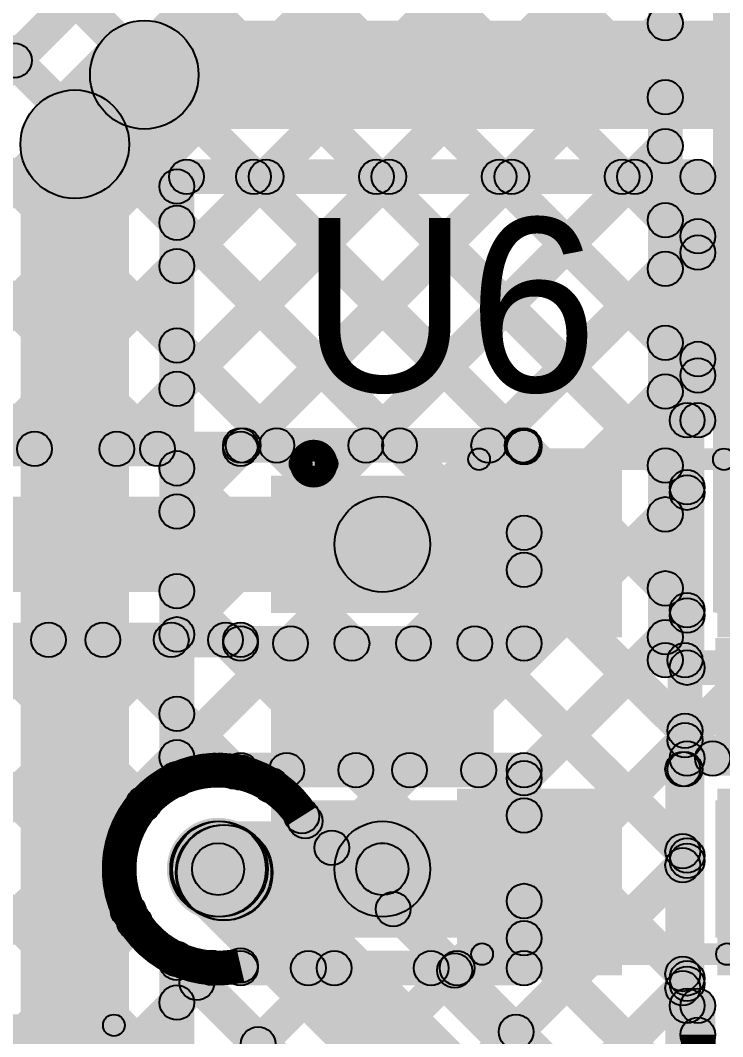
# Model space of a CAD drawing. Header units: millimetres. Extents: x -0.28 to 3.03, y -0.05 to 3.12.
# Drawn here: x 2.0884 to 2.2502, y 1.0364 to 1.2706 of the extents above; entities that cross this region are included whole.
import ezdxf

# ---------------------------------------------------------------- set-up
doc = ezdxf.new("R2010")
doc.units = ezdxf.units.MM
doc.header["$MEASUREMENT"] = 0
for name, color, linetype in [('BottomLayer', 5, 'Continuous'), ('BottomPaste', 16, 'Continuous'), ('BottomSolder', 6, 'Continuous'), ('TopLayer', 1, 'Continuous'), ('TopOverlay', 2, 'Continuous'), ('TopPaste', 8, 'Continuous'), ('TopSolder', 216, 'Continuous'), ('ViaHoleLayer', 16, 'Continuous')]:
    doc.layers.add(name, color=color, linetype=linetype)

# ---------------------------------------------------------------- blocks, each defined once
blk = doc.blocks.new('INA181A3IDBVR_25')
at = {"layer": 'TopLayer'}
for points in [[(-0.07283, 0.04921), (-0.02953, 0.04921), (-0.02953, 0.02559), (-0.07283, 0.02559)], [(0.02953, 0.04921), (0.07283, 0.04921), (0.07283, 0.02559), (0.02953, 0.02559)], [(-0.07283, 0.01181), (-0.02953, 0.01181), (-0.02953, -0.01181), (-0.07283, -0.01181)], [(0.02953, 0.01181), (0.07283, 0.01181), (0.07283, -0.01181), (0.02953, -0.01181)], [(-0.07283, -0.02559), (-0.02953, -0.02559), (-0.02953, -0.04921), (-0.07283, -0.04921)], [(0.02953, -0.02559), (0.07283, -0.02559), (0.07283, -0.04921), (0.02953, -0.04921)]]:
    blk.add_hatch(color=1, dxfattribs=at).paths.add_polyline_path(points)
at = {"layer": 'TopOverlay'}
h = blk.add_hatch(color=2, dxfattribs=at)
edge = h.paths.add_edge_path()
edge.add_arc((-0.0289, 0.05701), 0.0025, 0, 360)
for points in [[(-0.0289, 0.05451), (-0.0289, 0.05951), (0.02749, 0.0595), (0.02749, 0.0545)], [(-0.0282, -0.0595), (-0.0282, -0.0545), (0.0282, -0.0545), (0.0282, -0.0595)]]:
    blk.add_hatch(color=2, dxfattribs=at).paths.add_polyline_path(points)
h = blk.add_hatch(color=2, dxfattribs=at)
edge = h.paths.add_edge_path()
edge.add_arc((0.02749, 0.057), 0.0025, 0, 360)
h = blk.add_hatch(color=2, dxfattribs=at)
edge = h.paths.add_edge_path()
edge.add_arc((-0.07, 0.056), 0.0025, 0, 360)
h = blk.add_hatch(color=2, dxfattribs=at)
edge = h.paths.add_edge_path()
edge.add_arc((-0.064, 0.056), 0.0025, 0, 360)
h = blk.add_hatch(color=2, dxfattribs=at)
edge = h.paths.add_edge_path()
edge.add_arc((-0.0282, -0.057), 0.0025, 0, 360)
h = blk.add_hatch(color=2, dxfattribs=at)
edge = h.paths.add_edge_path()
edge.add_arc((0.0282, -0.057), 0.0025, 0, 360)
at = {"layer": 'TopPaste'}
for points in [[(-0.07283, 0.04921), (-0.02953, 0.04921), (-0.02953, 0.02559), (-0.07283, 0.02559)], [(0.02953, 0.04921), (0.07283, 0.04921), (0.07283, 0.02559), (0.02953, 0.02559)], [(-0.07283, 0.01181), (-0.02953, 0.01181), (-0.02953, -0.01181), (-0.07283, -0.01181)], [(0.02953, 0.01181), (0.07283, 0.01181), (0.07283, -0.01181), (0.02953, -0.01181)], [(-0.07283, -0.02559), (-0.02953, -0.02559), (-0.02953, -0.04921), (-0.07283, -0.04921)], [(0.02953, -0.02559), (0.07283, -0.02559), (0.07283, -0.04921), (0.02953, -0.04921)]]:
    blk.add_hatch(color=8, dxfattribs=at).paths.add_polyline_path(points)
at = {"layer": 'TopSolder'}
for points in [[(-0.07683, 0.05321), (-0.02553, 0.05321), (-0.02553, 0.02159), (-0.07683, 0.02159)], [(0.02553, 0.05321), (0.07683, 0.05321), (0.07683, 0.02159), (0.02553, 0.02159)], [(-0.07683, 0.01581), (-0.02553, 0.01581), (-0.02553, -0.01581), (-0.07683, -0.01581)], [(0.02553, 0.01581), (0.07683, 0.01581), (0.07683, -0.01581), (0.02553, -0.01581)], [(-0.07683, -0.02159), (-0.02553, -0.02159), (-0.02553, -0.05321), (-0.07683, -0.05321)], [(0.02553, -0.02159), (0.07683, -0.02159), (0.07683, -0.05321), (0.02553, -0.05321)]]:
    blk.add_hatch(color=216, dxfattribs=at).paths.add_polyline_path(points)
at = {"layer": 'TopOverlay', "const_width": 0.005}
blk.add_lwpolyline([(-0.064, 0.056, 1), (-0.07, 0.056, 1)], format="xyb", close=True, dxfattribs=at)
at = {"layer": 'TopOverlay'}
for centre in [(-0.0289, 0.05701), (0.02749, 0.057), (-0.07, 0.056), (-0.064, 0.056), (-0.0282, -0.057), (0.0282, -0.057)]:
    blk.add_circle(centre, 0.0025, dxfattribs=at)
blk = doc.blocks.new('C__0603_B_78')
at = {"layer": 'BottomLayer'}
for points in [[(-0.045, -0.0175), (-0.045, 0.0175), (-0.015, 0.0175), (-0.015, -0.0175)], [(0.015, -0.0175), (0.015, 0.0175), (0.045, 0.0175), (0.045, -0.0175)]]:
    blk.add_hatch(color=5, dxfattribs=at).paths.add_polyline_path(points)
at = {"layer": 'BottomPaste'}
for points in [[(-0.045, -0.0175), (-0.045, 0.0175), (-0.015, 0.0175), (-0.015, -0.0175)], [(0.015, -0.0175), (0.015, 0.0175), (0.045, 0.0175), (0.045, -0.0175)]]:
    blk.add_hatch(color=16, dxfattribs=at).paths.add_polyline_path(points)
at = {"layer": 'BottomSolder'}
for points in [[(-0.049, -0.0215), (-0.049, 0.0215), (-0.011, 0.0215), (-0.011, -0.0215)], [(0.011, -0.0215), (0.011, 0.0215), (0.049, 0.0215), (0.049, -0.0215)]]:
    blk.add_hatch(color=6, dxfattribs=at).paths.add_polyline_path(points)
blk = doc.blocks.new('C__0603_89')
at = {"layer": 'TopLayer'}
for points in [[(-0.015, 0.0175), (-0.015, -0.0175), (-0.045, -0.0175), (-0.045, 0.0175)], [(0.045, 0.0175), (0.045, -0.0175), (0.015, -0.0175), (0.015, 0.0175)]]:
    blk.add_hatch(color=1, dxfattribs=at).paths.add_polyline_path(points)
at = {"layer": 'TopOverlay'}
h = blk.add_hatch(color=2, dxfattribs=at)
edge = h.paths.add_edge_path()
edge.add_arc((-0.049, 0.021), 0.0025, 0, 360)
h = blk.add_hatch(color=2, dxfattribs=at)
edge = h.paths.add_edge_path()
edge.add_arc((-0.049, 0.021), 0.0025, 0, 360)
for points in [[(-0.018, 0.0235), (-0.018, 0.0185), (-0.049, 0.0185), (-0.049, 0.0235)], [(0.049, 0.0235), (0.049, 0.0185), (0.018, 0.0185), (0.018, 0.0235)], [(-0.0465, -0.021), (-0.0515, -0.021), (-0.0515, 0.021), (-0.0465, 0.021)], [(0.0515, -0.021), (0.0465, -0.021), (0.0465, 0.021), (0.0515, 0.021)], [(-0.018, -0.0185), (-0.018, -0.0235), (-0.049, -0.0235), (-0.049, -0.0185)], [(0.049, -0.0185), (0.049, -0.0235), (0.018, -0.0235), (0.018, -0.0185)]]:
    blk.add_hatch(color=2, dxfattribs=at).paths.add_polyline_path(points)
h = blk.add_hatch(color=2, dxfattribs=at)
edge = h.paths.add_edge_path()
edge.add_arc((-0.018, 0.021), 0.0025, 0, 360)
h = blk.add_hatch(color=2, dxfattribs=at)
edge = h.paths.add_edge_path()
edge.add_arc((0.018, 0.021), 0.0025, 0, 360)
h = blk.add_hatch(color=2, dxfattribs=at)
edge = h.paths.add_edge_path()
edge.add_arc((0.049, 0.021), 0.0025, 0, 360)
h = blk.add_hatch(color=2, dxfattribs=at)
edge = h.paths.add_edge_path()
edge.add_arc((0.049, 0.021), 0.0025, 0, 360)
h = blk.add_hatch(color=2, dxfattribs=at)
edge = h.paths.add_edge_path()
edge.add_arc((-0.049, -0.021), 0.0025, 0, 360)
h = blk.add_hatch(color=2, dxfattribs=at)
edge = h.paths.add_edge_path()
edge.add_arc((-0.049, -0.021), 0.0025, 0, 360)
h = blk.add_hatch(color=2, dxfattribs=at)
edge = h.paths.add_edge_path()
edge.add_arc((-0.018, -0.021), 0.0025, 0, 360)
h = blk.add_hatch(color=2, dxfattribs=at)
edge = h.paths.add_edge_path()
edge.add_arc((0.018, -0.021), 0.0025, 0, 360)
h = blk.add_hatch(color=2, dxfattribs=at)
edge = h.paths.add_edge_path()
edge.add_arc((0.049, -0.021), 0.0025, 0, 360)
h = blk.add_hatch(color=2, dxfattribs=at)
edge = h.paths.add_edge_path()
edge.add_arc((0.049, -0.021), 0.0025, 0, 360)
at = {"layer": 'TopPaste'}
for points in [[(-0.015, 0.0175), (-0.015, -0.0175), (-0.045, -0.0175), (-0.045, 0.0175)], [(0.045, 0.0175), (0.045, -0.0175), (0.015, -0.0175), (0.015, 0.0175)]]:
    blk.add_hatch(color=8, dxfattribs=at).paths.add_polyline_path(points)
at = {"layer": 'TopSolder'}
for points in [[(-0.011, 0.0215), (-0.011, -0.0215), (-0.049, -0.0215), (-0.049, 0.0215)], [(0.049, 0.0215), (0.049, -0.0215), (0.011, -0.0215), (0.011, 0.0215)]]:
    blk.add_hatch(color=216, dxfattribs=at).paths.add_polyline_path(points)
at = {"layer": 'TopOverlay'}
for centre in [(-0.049, 0.021), (-0.049, 0.021), (-0.018, 0.021), (0.018, 0.021), (0.049, 0.021), (0.049, 0.021), (-0.049, -0.021), (-0.049, -0.021), (-0.018, -0.021), (0.018, -0.021), (0.049, -0.021), (0.049, -0.021)]:
    blk.add_circle(centre, 0.0025, dxfattribs=at)
blk = doc.blocks.new('C__0603_B_92')
at = {"layer": 'BottomLayer'}
for points in [[(-0.045, -0.0175), (-0.045, 0.0175), (-0.015, 0.0175), (-0.015, -0.0175)], [(0.015, -0.0175), (0.015, 0.0175), (0.045, 0.0175), (0.045, -0.0175)]]:
    blk.add_hatch(color=5, dxfattribs=at).paths.add_polyline_path(points)
at = {"layer": 'BottomPaste'}
for points in [[(-0.045, -0.0175), (-0.045, 0.0175), (-0.015, 0.0175), (-0.015, -0.0175)], [(0.015, -0.0175), (0.015, 0.0175), (0.045, 0.0175), (0.045, -0.0175)]]:
    blk.add_hatch(color=16, dxfattribs=at).paths.add_polyline_path(points)
at = {"layer": 'BottomSolder'}
for points in [[(-0.049, -0.0215), (-0.049, 0.0215), (-0.011, 0.0215), (-0.011, -0.0215)], [(0.011, -0.0215), (0.011, 0.0215), (0.049, 0.0215), (0.049, -0.0215)]]:
    blk.add_hatch(color=6, dxfattribs=at).paths.add_polyline_path(points)

msp = doc.modelspace()

# ---------------------------------------------------------------- hatches: boundary and pattern name
at = {"layer": 'BottomLayer'}
for points in [[(1.68017, 1.66257), (1.68583, 1.66822), (2.08991, 1.26414), (2.08425, 1.25849)], [(1.78416, 0.95279), (1.7785, 0.95845), (2.39567, 1.57562), (2.40133, 1.56996)], [(2.08723, 1.25581), (2.08157, 1.26146), (2.09754, 1.27743), (2.10319, 1.27177)], [(2.117, 1.2455), (2.117, 1.2705), (2.268, 1.2705), (2.268, 1.2455)], [(2.10984, 1.23316), (2.09216, 1.25084), (2.10816, 1.26684), (2.12584, 1.24916)], [(2.1135, 1.0225), (2.0885, 1.0225), (2.0885, 1.242), (2.1135, 1.242)], [(2.12733, 1.18282), (2.12167, 1.18848), (2.17052, 1.23733), (2.17618, 1.23167)], [(2.12733, 1.15454), (2.12167, 1.1602), (2.1988, 1.23733), (2.20446, 1.23167)], [(2.12733, 1.22944), (2.12167, 1.23509), (2.12391, 1.23733), (2.12956, 1.23167)], [(2.12733, 1.21111), (2.12167, 1.21677), (2.14223, 1.23733), (2.14789, 1.23167)], [(2.12733, 1.12626), (2.12167, 1.13191), (2.22709, 1.23733), (2.23274, 1.23167)], [(2.12673, 1.2305), (2.12673, 1.2385), (2.2445, 1.2385), (2.2445, 1.2305)], [(2.13935, 1.23167), (2.14501, 1.23733), (2.24483, 1.13751), (2.23917, 1.13185)], [(2.16764, 1.23167), (2.17329, 1.23733), (2.24483, 1.16579), (2.23917, 1.16014)], [(2.19592, 1.23167), (2.20158, 1.23733), (2.24733, 1.19158), (2.24167, 1.18592)], [(2.2242, 1.23167), (2.22986, 1.23733), (2.24733, 1.21986), (2.24167, 1.2142)], [(2.2485, 1.17841), (2.2405, 1.17841), (2.2405, 1.2345), (2.2485, 1.2345)], [(2.1285, 1.09574), (2.1205, 1.09574), (2.1205, 1.23227), (2.1285, 1.23227)], [(2.12167, 1.22107), (2.12733, 1.22672), (2.25072, 1.10333), (2.24507, 1.09767)], [(2.12733, 1.09797), (2.12167, 1.10363), (2.24167, 1.22363), (2.24733, 1.21797)], [(2.12167, 1.19278), (2.12733, 1.19844), (2.24483, 1.08094), (2.23917, 1.07528)], [(2.14906, 1.09142), (2.14341, 1.09708), (2.24167, 1.19534), (2.24733, 1.18969)], [(2.246, 1.12141), (2.238, 1.12141), (2.238, 1.17841), (2.246, 1.17841)], [(2.12167, 1.1645), (2.12733, 1.17016), (2.24483, 1.05266), (2.23917, 1.047)], [(2.16302, 1.07709), (2.15736, 1.08275), (2.23917, 1.16456), (2.24483, 1.1589)], [(2.12167, 1.13621), (2.12733, 1.14187), (2.26237, 1.00683), (2.25671, 1.00117)], [(2.17716, 1.06295), (2.17151, 1.06861), (2.23917, 1.13628), (2.24483, 1.13062)], [(2.1913, 1.04881), (2.18565, 1.05447), (2.25541, 1.12423), (2.26107, 1.11858)], [(2.242, 1.11741), (2.242, 1.12541), (2.294, 1.12541), (2.294, 1.11741)], [(2.12167, 1.10793), (2.12733, 1.11359), (2.14059, 1.10033), (2.13493, 1.09467)], [(2.242, 1.0965), (2.242, 1.1045), (2.294, 1.1045), (2.294, 1.0965)], [(2.246, 1.0435), (2.238, 1.0435), (2.238, 1.1005), (2.246, 1.1005)], [(2.15122, 1.08324), (2.15688, 1.08889), (2.23894, 1.00683), (2.23329, 1.00117)], [(2.134, 1.064), (2.134, 1.086), (2.13444, 1.086), (2.13444, 1.064)], [(2.13525, 1.06319), (2.13525, 1.08519), (2.13553, 1.08519), (2.13553, 1.06319)], [(2.12622, 1.06722), (2.14178, 1.08278), (2.23397, 0.99059), (2.21841, 0.97503)], [(2.12666, 1.06722), (2.14222, 1.08278), (2.14303, 1.08197), (2.12747, 1.06641)], [(2.20545, 1.03467), (2.19979, 1.04033), (2.23917, 1.07971), (2.24483, 1.07405)], [(2.12167, 1.05056), (2.12733, 1.05622), (2.21346, 0.97008), (2.20781, 0.96443)], [(2.1285, 1.03223), (2.1205, 1.03223), (2.1205, 1.05339), (2.1285, 1.05339)], [(2.12733, 1.0414), (2.12167, 1.04706), (2.12625, 1.05164), (2.13191, 1.04598)], [(2.21959, 1.02053), (2.21393, 1.02618), (2.23917, 1.05142), (2.24483, 1.04577)], [(2.2485, 1.03681), (2.2405, 1.03681), (2.2405, 1.0435), (2.2485, 1.0435)], [(2.13547, 1.02126), (2.12982, 1.02692), (2.14039, 1.0375), (2.14605, 1.03184)]]:
    msp.add_hatch(color=5, dxfattribs=at).paths.add_polyline_path(points)
h = msp.add_hatch(color=5, dxfattribs=at)
edge = h.paths.add_edge_path()
edge.add_arc((2.117, 1.258), 0.0125, 0, 360)
h = msp.add_hatch(color=5, dxfattribs=at)
edge = h.paths.add_edge_path()
edge.add_arc((2.117, 1.258), 0.0125, 0, 360)
h = msp.add_hatch(color=5, dxfattribs=at)
edge = h.paths.add_edge_path()
edge.add_arc((2.08708, 1.26131), 0.004, 0, 360)
h = msp.add_hatch(color=5, dxfattribs=at)
edge = h.paths.add_edge_path()
edge.add_arc((2.101, 1.242), 0.0125, 0, 360)
h = msp.add_hatch(color=5, dxfattribs=at)
edge = h.paths.add_edge_path()
edge.add_arc((2.101, 1.242), 0.0125, 0, 360)
h = msp.add_hatch(color=5, dxfattribs=at)
edge = h.paths.add_edge_path()
edge.add_arc((2.12673, 1.2345), 0.004, 0, 360)
h = msp.add_hatch(color=5, dxfattribs=at)
edge = h.paths.add_edge_path()
edge.add_arc((2.12673, 1.2345), 0.004, 0, 360)
h = msp.add_hatch(color=5, dxfattribs=at)
edge = h.paths.add_edge_path()
edge.add_arc((2.14218, 1.2345), 0.004, 0, 360)
h = msp.add_hatch(color=5, dxfattribs=at)
edge = h.paths.add_edge_path()
edge.add_arc((2.14506, 1.2345), 0.004, 0, 360)
h = msp.add_hatch(color=5, dxfattribs=at)
edge = h.paths.add_edge_path()
edge.add_arc((2.17046, 1.2345), 0.004, 0, 360)
h = msp.add_hatch(color=5, dxfattribs=at)
edge = h.paths.add_edge_path()
edge.add_arc((2.17335, 1.2345), 0.004, 0, 360)
h = msp.add_hatch(color=5, dxfattribs=at)
edge = h.paths.add_edge_path()
edge.add_arc((2.19875, 1.2345), 0.004, 0, 360)
h = msp.add_hatch(color=5, dxfattribs=at)
edge = h.paths.add_edge_path()
edge.add_arc((2.20163, 1.2345), 0.004, 0, 360)
h = msp.add_hatch(color=5, dxfattribs=at)
edge = h.paths.add_edge_path()
edge.add_arc((2.22703, 1.2345), 0.004, 0, 360)
h = msp.add_hatch(color=5, dxfattribs=at)
edge = h.paths.add_edge_path()
edge.add_arc((2.22992, 1.2345), 0.004, 0, 360)
h = msp.add_hatch(color=5, dxfattribs=at)
edge = h.paths.add_edge_path()
edge.add_arc((2.2445, 1.2345), 0.004, 0, 360)
h = msp.add_hatch(color=5, dxfattribs=at)
edge = h.paths.add_edge_path()
edge.add_arc((2.2445, 1.2345), 0.004, 0, 360)
h = msp.add_hatch(color=5, dxfattribs=at)
edge = h.paths.add_edge_path()
edge.add_arc((2.1245, 1.23227), 0.004, 0, 360)
h = msp.add_hatch(color=5, dxfattribs=at)
edge = h.paths.add_edge_path()
edge.add_arc((2.1245, 1.23227), 0.004, 0, 360)
h = msp.add_hatch(color=5, dxfattribs=at)
edge = h.paths.add_edge_path()
edge.add_arc((2.1245, 1.2239), 0.004, 0, 360)
h = msp.add_hatch(color=5, dxfattribs=at)
edge = h.paths.add_edge_path()
edge.add_arc((2.2445, 1.2208), 0.004, 0, 360)
h = msp.add_hatch(color=5, dxfattribs=at)
edge = h.paths.add_edge_path()
edge.add_arc((2.2445, 1.21703), 0.004, 0, 360)
h = msp.add_hatch(color=5, dxfattribs=at)
edge = h.paths.add_edge_path()
edge.add_arc((2.1245, 1.21394), 0.004, 0, 360)
h = msp.add_hatch(color=5, dxfattribs=at)
edge = h.paths.add_edge_path()
edge.add_arc((2.1245, 1.19561), 0.004, 0, 360)
h = msp.add_hatch(color=5, dxfattribs=at)
edge = h.paths.add_edge_path()
edge.add_arc((2.2445, 1.19252), 0.004, 0, 360)
h = msp.add_hatch(color=5, dxfattribs=at)
edge = h.paths.add_edge_path()
edge.add_arc((2.2445, 1.18875), 0.004, 0, 360)
h = msp.add_hatch(color=5, dxfattribs=at)
edge = h.paths.add_edge_path()
edge.add_arc((2.1245, 1.18565), 0.004, 0, 360)
h = msp.add_hatch(color=5, dxfattribs=at)
edge = h.paths.add_edge_path()
edge.add_arc((2.242, 1.17841), 0.004, 0, 360)
h = msp.add_hatch(color=5, dxfattribs=at)
edge = h.paths.add_edge_path()
edge.add_arc((2.2445, 1.17841), 0.004, 0, 360)
h = msp.add_hatch(color=5, dxfattribs=at)
edge = h.paths.add_edge_path()
edge.add_arc((2.1245, 1.16733), 0.004, 0, 360)
h = msp.add_hatch(color=5, dxfattribs=at)
edge = h.paths.add_edge_path()
edge.add_arc((2.242, 1.16296), 0.004, 0, 360)
h = msp.add_hatch(color=5, dxfattribs=at)
edge = h.paths.add_edge_path()
edge.add_arc((2.242, 1.16173), 0.004, 0, 360)
h = msp.add_hatch(color=5, dxfattribs=at)
edge = h.paths.add_edge_path()
edge.add_arc((2.1245, 1.15737), 0.004, 0, 360)
h = msp.add_hatch(color=5, dxfattribs=at)
edge = h.paths.add_edge_path()
edge.add_arc((2.1245, 1.13904), 0.004, 0, 360)
h = msp.add_hatch(color=5, dxfattribs=at)
edge = h.paths.add_edge_path()
edge.add_arc((2.242, 1.13468), 0.004, 0, 360)
h = msp.add_hatch(color=5, dxfattribs=at)
edge = h.paths.add_edge_path()
edge.add_arc((2.242, 1.13345), 0.004, 0, 360)
h = msp.add_hatch(color=5, dxfattribs=at)
edge = h.paths.add_edge_path()
edge.add_arc((2.1245, 1.12908), 0.004, 0, 360)
h = msp.add_hatch(color=5, dxfattribs=at)
edge = h.paths.add_edge_path()
edge.add_arc((2.242, 1.12141), 0.004, 0, 360)
h = msp.add_hatch(color=5, dxfattribs=at)
edge = h.paths.add_edge_path()
edge.add_arc((2.242, 1.12141), 0.004, 0, 360)
h = msp.add_hatch(color=5, dxfattribs=at)
edge = h.paths.add_edge_path()
edge.add_arc((2.1245, 1.11076), 0.004, 0, 360)
h = msp.add_hatch(color=5, dxfattribs=at)
edge = h.paths.add_edge_path()
edge.add_arc((2.1245, 1.1008), 0.004, 0, 360)
h = msp.add_hatch(color=5, dxfattribs=at)
edge = h.paths.add_edge_path()
edge.add_arc((2.242, 1.1005), 0.004, 0, 360)
h = msp.add_hatch(color=5, dxfattribs=at)
edge = h.paths.add_edge_path()
edge.add_arc((2.242, 1.1005), 0.004, 0, 360)
h = msp.add_hatch(color=5, dxfattribs=at)
edge = h.paths.add_edge_path()
edge.add_arc((2.2479, 1.1005), 0.004, 0, 360)
h = msp.add_hatch(color=5, dxfattribs=at)
edge = h.paths.add_edge_path()
edge.add_arc((2.13776, 1.0975), 0.004, 0, 360)
h = msp.add_hatch(color=5, dxfattribs=at)
edge = h.paths.add_edge_path()
edge.add_arc((2.1245, 1.09574), 0.004, 0, 360)
h = msp.add_hatch(color=5, dxfattribs=at)
edge = h.paths.add_edge_path()
edge.add_arc((2.1245, 1.09574), 0.004, 0, 360)
h = msp.add_hatch(color=5, dxfattribs=at)
edge = h.paths.add_edge_path()
edge.add_arc((2.14624, 1.09425), 0.004, 0, 360)
h = msp.add_hatch(color=5, dxfattribs=at)
edge = h.paths.add_edge_path()
edge.add_arc((2.15329, 1.08717), 0.004, 0, 360)
h = msp.add_hatch(color=5, dxfattribs=at)
edge = h.paths.add_edge_path()
edge.add_arc((2.15405, 1.08607), 0.004, 0, 360)
h = msp.add_hatch(color=5, dxfattribs=at)
edge = h.paths.add_edge_path()
edge.add_arc((2.134, 1.075), 0.01181, 0, 360)
h = msp.add_hatch(color=5, dxfattribs=at)
edge = h.paths.add_edge_path()
edge.add_arc((2.134, 1.075), 0.011, 0, 360)
h = msp.add_hatch(color=5, dxfattribs=at)
edge = h.paths.add_edge_path()
edge.add_arc((2.134, 1.075), 0.011, 0, 360)
h = msp.add_hatch(color=5, dxfattribs=at)
edge = h.paths.add_edge_path()
edge.add_arc((2.13444, 1.075), 0.011, 0, 360)
h = msp.add_hatch(color=5, dxfattribs=at)
edge = h.paths.add_edge_path()
edge.add_arc((2.13444, 1.075), 0.011, 0, 360)
h = msp.add_hatch(color=5, dxfattribs=at)
edge = h.paths.add_edge_path()
edge.add_arc((2.13525, 1.07419), 0.011, 0, 360)
h = msp.add_hatch(color=5, dxfattribs=at)
edge = h.paths.add_edge_path()
edge.add_arc((2.13525, 1.07419), 0.011, 0, 360)
h = msp.add_hatch(color=5, dxfattribs=at)
edge = h.paths.add_edge_path()
edge.add_arc((2.13553, 1.07419), 0.011, 0, 360)
h = msp.add_hatch(color=5, dxfattribs=at)
edge = h.paths.add_edge_path()
edge.add_arc((2.16019, 1.07992), 0.004, 0, 360)
h = msp.add_hatch(color=5, dxfattribs=at)
edge = h.paths.add_edge_path()
edge.add_arc((2.242, 1.07811), 0.004, 0, 360)
h = msp.add_hatch(color=5, dxfattribs=at)
edge = h.paths.add_edge_path()
edge.add_arc((2.242, 1.07688), 0.004, 0, 360)
h = msp.add_hatch(color=5, dxfattribs=at)
edge = h.paths.add_edge_path()
edge.add_arc((2.17433, 1.06578), 0.004, 0, 360)
h = msp.add_hatch(color=5, dxfattribs=at)
edge = h.paths.add_edge_path()
edge.add_arc((2.1245, 1.05339), 0.004, 0, 360)
h = msp.add_hatch(color=5, dxfattribs=at)
edge = h.paths.add_edge_path()
edge.add_arc((2.1245, 1.05339), 0.004, 0, 360)
h = msp.add_hatch(color=5, dxfattribs=at)
edge = h.paths.add_edge_path()
edge.add_arc((2.18848, 1.05164), 0.004, 0, 360)
h = msp.add_hatch(color=5, dxfattribs=at)
edge = h.paths.add_edge_path()
edge.add_arc((2.242, 1.04983), 0.004, 0, 360)
h = msp.add_hatch(color=5, dxfattribs=at)
edge = h.paths.add_edge_path()
edge.add_arc((2.12908, 1.04881), 0.004, 0, 360)
h = msp.add_hatch(color=5, dxfattribs=at)
edge = h.paths.add_edge_path()
edge.add_arc((2.242, 1.04859), 0.004, 0, 360)
h = msp.add_hatch(color=5, dxfattribs=at)
edge = h.paths.add_edge_path()
edge.add_arc((2.1245, 1.04423), 0.004, 0, 360)
h = msp.add_hatch(color=5, dxfattribs=at)
edge = h.paths.add_edge_path()
edge.add_arc((2.242, 1.0435), 0.004, 0, 360)
h = msp.add_hatch(color=5, dxfattribs=at)
edge = h.paths.add_edge_path()
edge.add_arc((2.2445, 1.0435), 0.004, 0, 360)
h = msp.add_hatch(color=5, dxfattribs=at)
edge = h.paths.add_edge_path()
edge.add_arc((2.20262, 1.0375), 0.004, 0, 360)
h = msp.add_hatch(color=5, dxfattribs=at)
edge = h.paths.add_edge_path()
edge.add_arc((2.2445, 1.03681), 0.004, 0, 360)
h = msp.add_hatch(color=5, dxfattribs=at)
edge = h.paths.add_edge_path()
edge.add_arc((2.2445, 1.03681), 0.004, 0, 360)
h = msp.add_hatch(color=5, dxfattribs=at)
edge = h.paths.add_edge_path()
edge.add_arc((2.14322, 1.03467), 0.004, 0, 360)
at = {"layer": 'TopLayer'}
for points in [[(1.81917, 1.60842), (1.82483, 1.61408), (2.23983, 1.19908), (2.23417, 1.19342)], [(1.81917, 1.58014), (1.82483, 1.58579), (2.23983, 1.17079), (2.23417, 1.16514)], [(1.82017, 1.55085), (1.82583, 1.55651), (2.20689, 1.17545), (2.20123, 1.16979)], [(1.82017, 1.52257), (1.82583, 1.52822), (2.1786, 1.17545), (2.17295, 1.16979)], [(1.82017, 1.49428), (1.82583, 1.49994), (2.15032, 1.17545), (2.14466, 1.16979)], [(1.77971, 1.47817), (1.78537, 1.48383), (2.09456, 1.17464), (2.08891, 1.16898)], [(1.808, 1.47817), (1.81366, 1.48383), (2.12285, 1.17464), (2.11719, 1.16898)], [(2.00035, 1.16898), (1.99469, 1.17464), (2.23638, 1.41633), (2.24204, 1.41067)], [(2.02863, 1.16898), (2.02297, 1.17464), (2.26467, 1.41633), (2.27032, 1.41067)], [(2.0452, 1.41067), (2.05086, 1.41633), (2.23983, 1.22736), (2.23417, 1.2217)], [(2.05692, 1.16898), (2.05126, 1.17464), (2.29295, 1.41633), (2.29861, 1.41067)], [(2.07349, 1.41067), (2.07915, 1.41633), (2.23983, 1.25565), (2.23417, 1.24999)], [(2.0852, 1.16898), (2.07954, 1.17464), (2.32123, 1.41633), (2.32689, 1.41067)], [(2.241, 1.12315), (2.233, 1.12315), (2.233, 1.319), (2.241, 1.319)], [(2.248, 1.13415), (2.302, 1.13415), (2.302, 1.308), (2.248, 1.308)], [(2.11348, 1.16898), (2.10783, 1.17464), (2.23417, 1.30098), (2.23983, 1.29532)], [(2.14258, 1.16979), (2.13692, 1.17545), (2.23417, 1.2727), (2.23983, 1.26704)], [(2.17086, 1.16979), (2.16521, 1.17545), (2.23417, 1.24441), (2.23983, 1.23876)], [(2.19915, 1.16979), (2.19349, 1.17545), (2.23417, 1.21613), (2.23983, 1.21047)], [(2.2073, 1.14966), (2.20164, 1.15532), (2.23417, 1.18784), (2.23983, 1.18219)], [(1.99081, 1.16781), (1.99081, 1.17581), (2.13917, 1.17581), (2.13917, 1.16781)], [(2.13917, 1.16862), (2.13917, 1.17662), (2.20447, 1.17662), (2.20447, 1.16862)], [(2.20164, 1.16938), (2.2073, 1.17504), (2.23983, 1.14251), (2.23417, 1.13685)], [(2.20847, 1.127), (2.20047, 1.127), (2.20047, 1.17262), (2.20847, 1.17262)], [(1.99081, 1.13881), (1.99081, 1.16081), (2.17182, 1.16081), (2.17182, 1.13881)], [(2.18091, 1.09499), (2.17526, 1.10065), (2.23417, 1.15956), (2.23983, 1.1539)], [(2.20164, 1.14109), (2.2073, 1.14675), (2.24436, 1.1097), (2.2387, 1.10404)], [(1.99992, 1.12381), (1.99992, 1.13181), (2.13917, 1.13181), (2.13917, 1.12381)], [(2.2073, 1.09309), (2.20164, 1.09875), (2.23417, 1.13128), (2.23983, 1.12562)], [(1.94183, 0.96904), (1.93617, 0.9747), (2.09211, 1.13064), (2.09777, 1.12498)], [(1.94183, 0.94076), (1.93617, 0.94641), (2.1204, 1.13064), (2.12605, 1.12498)], [(1.94183, 0.91247), (1.93617, 0.91813), (2.14787, 1.12983), (2.15353, 1.12417)], [(2.01977, 1.12498), (2.02542, 1.13064), (2.15423, 1.00183), (2.14858, 0.99617)], [(2.04805, 1.12498), (2.05371, 1.13064), (2.11615, 1.06819), (2.11049, 1.06254)], [(2.07634, 1.12498), (2.08199, 1.13064), (2.11972, 1.09291), (2.11406, 1.08726)], [(2.10462, 1.12498), (2.11028, 1.13064), (2.14059, 1.10033), (2.13493, 1.09467)], [(2.13291, 1.12498), (2.13856, 1.13064), (2.16855, 1.10065), (2.1629, 1.09499)], [(2.13917, 1.123), (2.13917, 1.131), (2.20447, 1.131), (2.20447, 1.123)], [(2.15263, 1.09499), (2.14697, 1.10065), (2.17615, 1.12983), (2.18181, 1.12417)], [(2.162, 1.12417), (2.16766, 1.12983), (2.19684, 1.10065), (2.19118, 1.09499)], [(2.19028, 1.12417), (2.19594, 1.12983), (2.24383, 1.08194), (2.23817, 1.07628)], [(1.99429, 1.12218), (1.99995, 1.12783), (2.12595, 1.00183), (2.12029, 0.99617)], [(2.237, 1.11915), (2.237, 1.12715), (2.24153, 1.12715), (2.24153, 1.11915)], [(2.24553, 1.098), (2.23753, 1.098), (2.23753, 1.12315), (2.24553, 1.12315)], [(2.2073, 1.06481), (2.20164, 1.07046), (2.2387, 1.10752), (2.24436, 1.10186)], [(2.13917, 1.09382), (2.13917, 1.10182), (2.20447, 1.10182), (2.20447, 1.09382)], [(2.20847, 1.05219), (2.20047, 1.05219), (2.20047, 1.09782), (2.20847, 1.09782)], [(2.245, 1.013), (2.237, 1.013), (2.237, 1.098), (2.245, 1.098)], [(2.20164, 1.08453), (2.2073, 1.09018), (2.24383, 1.05366), (2.23817, 1.048)], [(2.134, 1.064), (2.134, 1.086), (2.17182, 1.086), (2.17182, 1.064)], [(2.13824, 1.07076), (2.12976, 1.07924), (2.12976, 1.07925), (2.13825, 1.07076)], [(2.16695, 0.99617), (2.16129, 1.00183), (2.23817, 1.07871), (2.24383, 1.07305)], [(2.17606, 1.07076), (2.16757, 1.07925), (2.16758, 1.07925), (2.17606, 1.07076)], [(1.94183, 0.88419), (1.93617, 0.88984), (2.11192, 1.06559), (2.11758, 1.05994)], [(2.20164, 1.05624), (2.2073, 1.0619), (2.24383, 1.02537), (2.23817, 1.01971)], [(2.12154, 1.05149), (2.12719, 1.05715), (2.18252, 1.00183), (2.17686, 0.99617)], [(2.13917, 1.04819), (2.13917, 1.05619), (2.20447, 1.05619), (2.20447, 1.04819)], [(2.0821, 0.99617), (2.07644, 1.00183), (2.12968, 1.05507), (2.13534, 1.04941)], [(2.11038, 0.99617), (2.10472, 1.00183), (2.15792, 1.05502), (2.16358, 1.04937)], [(2.13867, 0.99617), (2.13301, 1.00183), (2.1862, 1.05502), (2.19186, 1.04937)], [(2.15195, 1.04937), (2.15761, 1.05502), (2.2108, 1.00183), (2.20515, 0.99617)], [(2.18023, 1.04937), (2.18589, 1.05502), (2.23909, 1.00183), (2.23343, 0.99617)], [(2.19523, 0.99617), (2.18958, 1.00183), (2.23817, 1.05042), (2.24383, 1.04477)]]:
    msp.add_hatch(color=1, dxfattribs=at).paths.add_polyline_path(points)
h = msp.add_hatch(color=1, dxfattribs=at)
edge = h.paths.add_edge_path()
edge.add_arc((2.237, 1.26987), 0.004, 0, 360)
h = msp.add_hatch(color=1, dxfattribs=at)
edge = h.paths.add_edge_path()
edge.add_arc((2.237, 1.25282), 0.004, 0, 360)
h = msp.add_hatch(color=1, dxfattribs=at)
edge = h.paths.add_edge_path()
edge.add_arc((2.237, 1.24158), 0.004, 0, 360)
h = msp.add_hatch(color=1, dxfattribs=at)
edge = h.paths.add_edge_path()
edge.add_arc((2.237, 1.22453), 0.004, 0, 360)
h = msp.add_hatch(color=1, dxfattribs=at)
edge = h.paths.add_edge_path()
edge.add_arc((2.237, 1.2133), 0.004, 0, 360)
h = msp.add_hatch(color=1, dxfattribs=at)
edge = h.paths.add_edge_path()
edge.add_arc((2.237, 1.19625), 0.004, 0, 360)
h = msp.add_hatch(color=1, dxfattribs=at)
edge = h.paths.add_edge_path()
edge.add_arc((2.237, 1.18502), 0.004, 0, 360)
h = msp.add_hatch(color=1, dxfattribs=at)
edge = h.paths.add_edge_path()
edge.add_arc((2.09173, 1.17181), 0.004, 0, 360)
h = msp.add_hatch(color=1, dxfattribs=at)
edge = h.paths.add_edge_path()
edge.add_arc((2.11066, 1.17181), 0.004, 0, 360)
h = msp.add_hatch(color=1, dxfattribs=at)
edge = h.paths.add_edge_path()
edge.add_arc((2.12002, 1.17181), 0.004, 0, 360)
h = msp.add_hatch(color=1, dxfattribs=at)
edge = h.paths.add_edge_path()
edge.add_arc((2.13917, 1.17262), 0.004, 0, 360)
h = msp.add_hatch(color=1, dxfattribs=at)
edge = h.paths.add_edge_path()
edge.add_arc((2.13917, 1.17181), 0.004, 0, 360)
h = msp.add_hatch(color=1, dxfattribs=at)
edge = h.paths.add_edge_path()
edge.add_arc((2.13975, 1.17262), 0.004, 0, 360)
h = msp.add_hatch(color=1, dxfattribs=at)
edge = h.paths.add_edge_path()
edge.add_arc((2.14749, 1.17262), 0.004, 0, 360)
h = msp.add_hatch(color=1, dxfattribs=at)
edge = h.paths.add_edge_path()
edge.add_arc((2.16804, 1.17262), 0.004, 0, 360)
h = msp.add_hatch(color=1, dxfattribs=at)
edge = h.paths.add_edge_path()
edge.add_arc((2.17578, 1.17262), 0.004, 0, 360)
h = msp.add_hatch(color=1, dxfattribs=at)
edge = h.paths.add_edge_path()
edge.add_arc((2.19632, 1.17262), 0.004, 0, 360)
h = msp.add_hatch(color=1, dxfattribs=at)
edge = h.paths.add_edge_path()
edge.add_arc((2.20406, 1.17262), 0.004, 0, 360)
h = msp.add_hatch(color=1, dxfattribs=at)
edge = h.paths.add_edge_path()
edge.add_arc((2.20447, 1.17262), 0.004, 0, 360)
h = msp.add_hatch(color=1, dxfattribs=at)
edge = h.paths.add_edge_path()
edge.add_arc((2.20447, 1.17262), 0.004, 0, 360)
h = msp.add_hatch(color=1, dxfattribs=at)
edge = h.paths.add_edge_path()
edge.add_arc((2.20447, 1.17221), 0.004, 0, 360)
h = msp.add_hatch(color=1, dxfattribs=at)
edge = h.paths.add_edge_path()
edge.add_arc((2.237, 1.16796), 0.004, 0, 360)
h = msp.add_hatch(color=1, dxfattribs=at)
edge = h.paths.add_edge_path()
edge.add_arc((2.17182, 1.14981), 0.011, 0, 360)
h = msp.add_hatch(color=1, dxfattribs=at)
edge = h.paths.add_edge_path()
edge.add_arc((2.237, 1.15673), 0.004, 0, 360)
h = msp.add_hatch(color=1, dxfattribs=at)
edge = h.paths.add_edge_path()
edge.add_arc((2.20447, 1.15249), 0.004, 0, 360)
h = msp.add_hatch(color=1, dxfattribs=at)
edge = h.paths.add_edge_path()
edge.add_arc((2.20447, 1.14392), 0.004, 0, 360)
h = msp.add_hatch(color=1, dxfattribs=at)
edge = h.paths.add_edge_path()
edge.add_arc((2.237, 1.13968), 0.004, 0, 360)
h = msp.add_hatch(color=1, dxfattribs=at)
edge = h.paths.add_edge_path()
edge.add_arc((2.09494, 1.12781), 0.004, 0, 360)
h = msp.add_hatch(color=1, dxfattribs=at)
edge = h.paths.add_edge_path()
edge.add_arc((2.10745, 1.12781), 0.004, 0, 360)
h = msp.add_hatch(color=1, dxfattribs=at)
edge = h.paths.add_edge_path()
edge.add_arc((2.12322, 1.12781), 0.004, 0, 360)
h = msp.add_hatch(color=1, dxfattribs=at)
edge = h.paths.add_edge_path()
edge.add_arc((2.13573, 1.12781), 0.004, 0, 360)
h = msp.add_hatch(color=1, dxfattribs=at)
edge = h.paths.add_edge_path()
edge.add_arc((2.13917, 1.12781), 0.004, 0, 360)
h = msp.add_hatch(color=1, dxfattribs=at)
edge = h.paths.add_edge_path()
edge.add_arc((2.237, 1.12845), 0.004, 0, 360)
h = msp.add_hatch(color=1, dxfattribs=at)
edge = h.paths.add_edge_path()
edge.add_arc((2.13917, 1.127), 0.004, 0, 360)
h = msp.add_hatch(color=1, dxfattribs=at)
edge = h.paths.add_edge_path()
edge.add_arc((2.1507, 1.127), 0.004, 0, 360)
h = msp.add_hatch(color=1, dxfattribs=at)
edge = h.paths.add_edge_path()
edge.add_arc((2.16483, 1.127), 0.004, 0, 360)
h = msp.add_hatch(color=1, dxfattribs=at)
edge = h.paths.add_edge_path()
edge.add_arc((2.17898, 1.127), 0.004, 0, 360)
h = msp.add_hatch(color=1, dxfattribs=at)
edge = h.paths.add_edge_path()
edge.add_arc((2.19311, 1.127), 0.004, 0, 360)
h = msp.add_hatch(color=1, dxfattribs=at)
edge = h.paths.add_edge_path()
edge.add_arc((2.20447, 1.127), 0.004, 0, 360)
h = msp.add_hatch(color=1, dxfattribs=at)
edge = h.paths.add_edge_path()
edge.add_arc((2.20447, 1.127), 0.004, 0, 360)
h = msp.add_hatch(color=1, dxfattribs=at)
edge = h.paths.add_edge_path()
edge.add_arc((2.237, 1.12315), 0.004, 0, 360)
h = msp.add_hatch(color=1, dxfattribs=at)
edge = h.paths.add_edge_path()
edge.add_arc((2.237, 1.12315), 0.004, 0, 360)
h = msp.add_hatch(color=1, dxfattribs=at)
edge = h.paths.add_edge_path()
edge.add_arc((2.24153, 1.12315), 0.004, 0, 360)
h = msp.add_hatch(color=1, dxfattribs=at)
edge = h.paths.add_edge_path()
edge.add_arc((2.24153, 1.12315), 0.004, 0, 360)
h = msp.add_hatch(color=1, dxfattribs=at)
edge = h.paths.add_edge_path()
edge.add_arc((2.24153, 1.10687), 0.004, 0, 360)
h = msp.add_hatch(color=1, dxfattribs=at)
edge = h.paths.add_edge_path()
edge.add_arc((2.24153, 1.10469), 0.004, 0, 360)
h = msp.add_hatch(color=1, dxfattribs=at)
edge = h.paths.add_edge_path()
edge.add_arc((2.13776, 1.0975), 0.004, 0, 360)
h = msp.add_hatch(color=1, dxfattribs=at)
edge = h.paths.add_edge_path()
edge.add_arc((2.13917, 1.09782), 0.004, 0, 360)
h = msp.add_hatch(color=1, dxfattribs=at)
edge = h.paths.add_edge_path()
edge.add_arc((2.13917, 1.09722), 0.004, 0, 360)
h = msp.add_hatch(color=1, dxfattribs=at)
edge = h.paths.add_edge_path()
edge.add_arc((2.1498, 1.09782), 0.004, 0, 360)
h = msp.add_hatch(color=1, dxfattribs=at)
edge = h.paths.add_edge_path()
edge.add_arc((2.16573, 1.09782), 0.004, 0, 360)
h = msp.add_hatch(color=1, dxfattribs=at)
edge = h.paths.add_edge_path()
edge.add_arc((2.17809, 1.09782), 0.004, 0, 360)
h = msp.add_hatch(color=1, dxfattribs=at)
edge = h.paths.add_edge_path()
edge.add_arc((2.19401, 1.09782), 0.004, 0, 360)
h = msp.add_hatch(color=1, dxfattribs=at)
edge = h.paths.add_edge_path()
edge.add_arc((2.20447, 1.09782), 0.004, 0, 360)
h = msp.add_hatch(color=1, dxfattribs=at)
edge = h.paths.add_edge_path()
edge.add_arc((2.20447, 1.09782), 0.004, 0, 360)
h = msp.add_hatch(color=1, dxfattribs=at)
edge = h.paths.add_edge_path()
edge.add_arc((2.241, 1.098), 0.004, 0, 360)
h = msp.add_hatch(color=1, dxfattribs=at)
edge = h.paths.add_edge_path()
edge.add_arc((2.24153, 1.098), 0.004, 0, 360)
h = msp.add_hatch(color=1, dxfattribs=at)
edge = h.paths.add_edge_path()
edge.add_arc((2.20447, 1.09592), 0.004, 0, 360)
h = msp.add_hatch(color=1, dxfattribs=at)
edge = h.paths.add_edge_path()
edge.add_arc((2.11689, 1.09008), 0.004, 0, 360)
h = msp.add_hatch(color=1, dxfattribs=at)
edge = h.paths.add_edge_path()
edge.add_arc((2.20447, 1.08735), 0.004, 0, 360)
h = msp.add_hatch(color=1, dxfattribs=at)
edge = h.paths.add_edge_path()
edge.add_arc((2.134, 1.075), 0.01181, 0, 360)
h = msp.add_hatch(color=1, dxfattribs=at)
edge = h.paths.add_edge_path()
edge.add_arc((2.134, 1.075), 0.011, 0, 360)
h = msp.add_hatch(color=1, dxfattribs=at)
edge = h.paths.add_edge_path()
edge.add_arc((2.17182, 1.075), 0.011, 0, 360)
h = msp.add_hatch(color=1, dxfattribs=at)
edge = h.paths.add_edge_path()
edge.add_arc((2.241, 1.07911), 0.004, 0, 360)
h = msp.add_hatch(color=1, dxfattribs=at)
edge = h.paths.add_edge_path()
edge.add_arc((2.134, 1.075), 0.006, 0, 360)
h = msp.add_hatch(color=1, dxfattribs=at)
edge = h.paths.add_edge_path()
edge.add_arc((2.134, 1.075), 0.006, 0, 360)
h = msp.add_hatch(color=1, dxfattribs=at)
edge = h.paths.add_edge_path()
edge.add_arc((2.17182, 1.075), 0.006, 0, 360)
h = msp.add_hatch(color=1, dxfattribs=at)
edge = h.paths.add_edge_path()
edge.add_arc((2.17182, 1.07501), 0.006, 0, 360)
h = msp.add_hatch(color=1, dxfattribs=at)
edge = h.paths.add_edge_path()
edge.add_arc((2.241, 1.07588), 0.004, 0, 360)
h = msp.add_hatch(color=1, dxfattribs=at)
edge = h.paths.add_edge_path()
edge.add_arc((2.20447, 1.06764), 0.004, 0, 360)
h = msp.add_hatch(color=1, dxfattribs=at)
edge = h.paths.add_edge_path()
edge.add_arc((2.11332, 1.06537), 0.004, 0, 360)
h = msp.add_hatch(color=1, dxfattribs=at)
edge = h.paths.add_edge_path()
edge.add_arc((2.11475, 1.06276), 0.004, 0, 360)
h = msp.add_hatch(color=1, dxfattribs=at)
edge = h.paths.add_edge_path()
edge.add_arc((2.20447, 1.05907), 0.004, 0, 360)
h = msp.add_hatch(color=1, dxfattribs=at)
edge = h.paths.add_edge_path()
edge.add_arc((2.12437, 1.05432), 0.004, 0, 360)
h = msp.add_hatch(color=1, dxfattribs=at)
edge = h.paths.add_edge_path()
edge.add_arc((2.13251, 1.05224), 0.004, 0, 360)
h = msp.add_hatch(color=1, dxfattribs=at)
edge = h.paths.add_edge_path()
edge.add_arc((2.13917, 1.05278), 0.004, 0, 360)
h = msp.add_hatch(color=1, dxfattribs=at)
edge = h.paths.add_edge_path()
edge.add_arc((2.13917, 1.05219), 0.004, 0, 360)
h = msp.add_hatch(color=1, dxfattribs=at)
edge = h.paths.add_edge_path()
edge.add_arc((2.15478, 1.05219), 0.004, 0, 360)
h = msp.add_hatch(color=1, dxfattribs=at)
edge = h.paths.add_edge_path()
edge.add_arc((2.16075, 1.05219), 0.004, 0, 360)
h = msp.add_hatch(color=1, dxfattribs=at)
edge = h.paths.add_edge_path()
edge.add_arc((2.18306, 1.05219), 0.004, 0, 360)
h = msp.add_hatch(color=1, dxfattribs=at)
edge = h.paths.add_edge_path()
edge.add_arc((2.18903, 1.05219), 0.004, 0, 360)
h = msp.add_hatch(color=1, dxfattribs=at)
edge = h.paths.add_edge_path()
edge.add_arc((2.20447, 1.05219), 0.004, 0, 360)
h = msp.add_hatch(color=1, dxfattribs=at)
edge = h.paths.add_edge_path()
edge.add_arc((2.20447, 1.05219), 0.004, 0, 360)
h = msp.add_hatch(color=1, dxfattribs=at)
edge = h.paths.add_edge_path()
edge.add_arc((2.241, 1.05083), 0.004, 0, 360)
h = msp.add_hatch(color=1, dxfattribs=at)
edge = h.paths.add_edge_path()
edge.add_arc((2.241, 1.04759), 0.004, 0, 360)
at = {"layer": 'ViaHoleLayer'}
h = msp.add_hatch(color=16, dxfattribs=at)
edge = h.paths.add_edge_path()
edge.add_arc((2.134, 1.075), 0.00591, 0, 360)

# ---------------------------------------------------------------- linework, layer by layer
at = {"layer": 'BottomLayer', "const_width": 0.008}
for points in [[(2.1245, 1.09574, -0.375734), (2.15329, 1.08717)], [(2.2915, 1.03681, -1), (2.2445, 1.03681)]]:
    msp.add_lwpolyline(points, format="xyb", dxfattribs=at)
at = {"layer": 'BottomLayer'}
for centre, radius in [((2.117, 1.258), 0.0125), ((2.117, 1.258), 0.0125), ((2.08708, 1.26131), 0.004), ((2.101, 1.242), 0.0125), ((2.101, 1.242), 0.0125), ((2.12673, 1.2345), 0.004), ((2.12673, 1.2345), 0.004), ((2.14218, 1.2345), 0.004), ((2.14506, 1.2345), 0.004), ((2.17046, 1.2345), 0.004), ((2.17335, 1.2345), 0.004), ((2.19875, 1.2345), 0.004), ((2.20163, 1.2345), 0.004), ((2.22703, 1.2345), 0.004), ((2.22992, 1.2345), 0.004), ((2.2445, 1.2345), 0.004), ((2.2445, 1.2345), 0.004), ((2.1245, 1.23227), 0.004), ((2.1245, 1.23227), 0.004), ((2.1245, 1.2239), 0.004), ((2.2445, 1.2208), 0.004), ((2.2445, 1.21703), 0.004), ((2.1245, 1.21394), 0.004), ((2.1245, 1.19561), 0.004), ((2.2445, 1.19252), 0.004), ((2.2445, 1.18875), 0.004), ((2.1245, 1.18565), 0.004), ((2.242, 1.17841), 0.004), ((2.2445, 1.17841), 0.004), ((2.1245, 1.16733), 0.004), ((2.242, 1.16296), 0.004), ((2.242, 1.16173), 0.004), ((2.1245, 1.15737), 0.004), ((2.1245, 1.13904), 0.004), ((2.242, 1.13468), 0.004), ((2.242, 1.13345), 0.004), ((2.1245, 1.12908), 0.004), ((2.242, 1.12141), 0.004), ((2.242, 1.12141), 0.004), ((2.1245, 1.11076), 0.004), ((2.1245, 1.1008), 0.004), ((2.242, 1.1005), 0.004), ((2.242, 1.1005), 0.004), ((2.2479, 1.1005), 0.004), ((2.13776, 1.0975), 0.004), ((2.1245, 1.09574), 0.004), ((2.1245, 1.09574), 0.004), ((2.14624, 1.09425), 0.004), ((2.15329, 1.08717), 0.004), ((2.15405, 1.08607), 0.004), ((2.134, 1.075), 0.011), ((2.134, 1.075), 0.011), ((2.13444, 1.075), 0.011), ((2.13444, 1.075), 0.011), ((2.13525, 1.07419), 0.011), ((2.13525, 1.07419), 0.011), ((2.13553, 1.07419), 0.011), ((2.16019, 1.07992), 0.004), ((2.242, 1.07811), 0.004), ((2.242, 1.07688), 0.004), ((2.17433, 1.06578), 0.004), ((2.1245, 1.05339), 0.004), ((2.1245, 1.05339), 0.004), ((2.18848, 1.05164), 0.004), ((2.242, 1.04983), 0.004), ((2.12908, 1.04881), 0.004), ((2.242, 1.04859), 0.004), ((2.1245, 1.04423), 0.004), ((2.242, 1.0435), 0.004), ((2.2445, 1.0435), 0.004), ((2.20262, 1.0375), 0.004), ((2.2445, 1.03681), 0.004), ((2.2445, 1.03681), 0.004), ((2.14322, 1.03467), 0.004)]:
    msp.add_circle(centre, radius, dxfattribs=at)
at = {"layer": 'TopLayer', "const_width": 0.008}
msp.add_lwpolyline([(2.13917, 1.05278, -1.259145), (2.13917, 1.09722)], format="xyb", dxfattribs=at)
at = {"layer": 'TopLayer'}
for centre, radius in [((2.237, 1.26987), 0.004), ((2.237, 1.25282), 0.004), ((2.237, 1.24158), 0.004), ((2.237, 1.22453), 0.004), ((2.237, 1.2133), 0.004), ((2.237, 1.19625), 0.004), ((2.237, 1.18502), 0.004), ((2.09173, 1.17181), 0.004), ((2.11066, 1.17181), 0.004), ((2.12002, 1.17181), 0.004), ((2.13917, 1.17262), 0.004), ((2.13917, 1.17181), 0.004), ((2.13975, 1.17262), 0.004), ((2.14749, 1.17262), 0.004), ((2.16804, 1.17262), 0.004), ((2.17578, 1.17262), 0.004), ((2.19632, 1.17262), 0.004), ((2.20406, 1.17262), 0.004), ((2.20447, 1.17262), 0.004), ((2.20447, 1.17262), 0.004), ((2.20447, 1.17221), 0.004), ((2.237, 1.16796), 0.004), ((2.17182, 1.14981), 0.011), ((2.237, 1.15673), 0.004), ((2.20447, 1.15249), 0.004), ((2.20447, 1.14392), 0.004), ((2.237, 1.13968), 0.004), ((2.09494, 1.12781), 0.004), ((2.10745, 1.12781), 0.004), ((2.12322, 1.12781), 0.004), ((2.13573, 1.12781), 0.004), ((2.13917, 1.12781), 0.004), ((2.237, 1.12845), 0.004), ((2.13917, 1.127), 0.004), ((2.1507, 1.127), 0.004), ((2.16483, 1.127), 0.004), ((2.17898, 1.127), 0.004), ((2.19311, 1.127), 0.004), ((2.20447, 1.127), 0.004), ((2.20447, 1.127), 0.004), ((2.237, 1.12315), 0.004), ((2.237, 1.12315), 0.004), ((2.24153, 1.12315), 0.004), ((2.24153, 1.12315), 0.004), ((2.24153, 1.10687), 0.004), ((2.24153, 1.10469), 0.004), ((2.13776, 1.0975), 0.004), ((2.13917, 1.09782), 0.004), ((2.13917, 1.09722), 0.004), ((2.1498, 1.09782), 0.004), ((2.16573, 1.09782), 0.004), ((2.17809, 1.09782), 0.004), ((2.19401, 1.09782), 0.004), ((2.20447, 1.09782), 0.004), ((2.20447, 1.09782), 0.004), ((2.241, 1.098), 0.004), ((2.24153, 1.098), 0.004), ((2.20447, 1.09592), 0.004), ((2.11689, 1.09008), 0.004), ((2.20447, 1.08735), 0.004), ((2.134, 1.075), 0.011), ((2.17182, 1.075), 0.011), ((2.241, 1.07911), 0.004), ((2.134, 1.075), 0.006), ((2.134, 1.075), 0.006), ((2.17182, 1.07501), 0.006), ((2.17182, 1.075), 0.006), ((2.241, 1.07588), 0.004), ((2.20447, 1.06764), 0.004), ((2.11332, 1.06537), 0.004), ((2.11475, 1.06276), 0.004), ((2.20447, 1.05907), 0.004), ((2.12437, 1.05432), 0.004), ((2.13251, 1.05224), 0.004), ((2.13917, 1.05278), 0.004), ((2.13917, 1.05219), 0.004), ((2.15478, 1.05219), 0.004), ((2.16075, 1.05219), 0.004), ((2.18306, 1.05219), 0.004), ((2.18903, 1.05219), 0.004), ((2.20447, 1.05219), 0.004), ((2.20447, 1.05219), 0.004), ((2.241, 1.05083), 0.004), ((2.241, 1.04759), 0.004)]:
    msp.add_circle(centre, radius, dxfattribs=at)

# ---------------------------------------------------------------- block references
for name, p, rotation in [('INA181A3IDBVR_25', (2.223, 1.11241), 360), ('C__0603_B_78', (2.238, 1.14991), 180), ('C__0603_B_92', (2.238, 1.072), 180), ('C__0603_89', (2.089, 0.99), 270)]:
    msp.add_blockref(name, p, dxfattribs=dict(rotation=rotation))

# ---------------------------------------------------------------- texts
at = {"layer": 'TopOverlay'}
msp.add_text('U6', height=0.04, dxfattribs=at).set_placement((2.153, 1.185))

doc.saveas('drawing.dxf')
